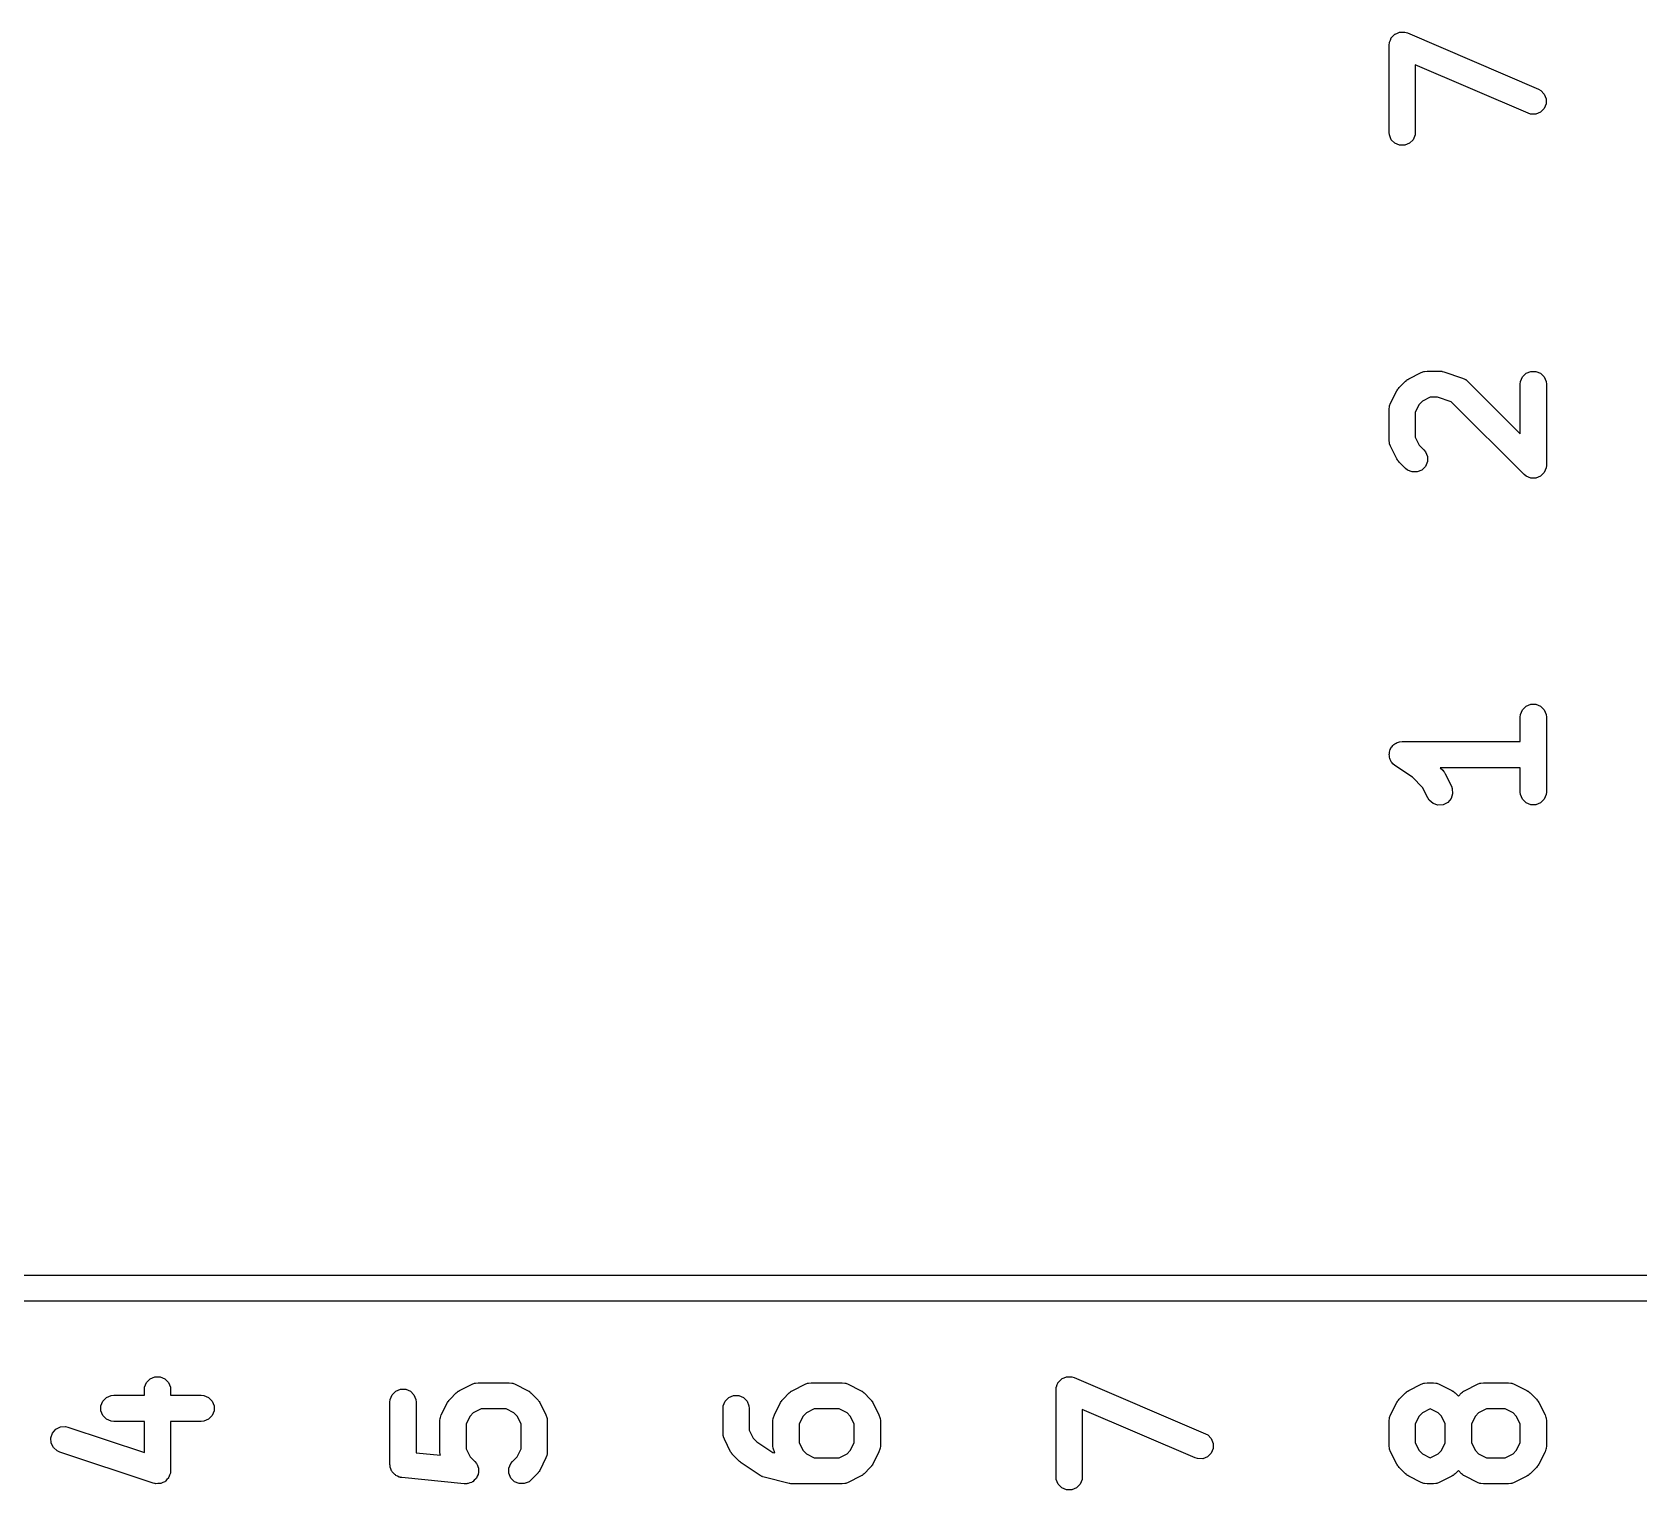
# Model space of a CAD drawing. Header units: inches. Extents: x 3.93 to 7.4, y -5.66 to -1.55.
# Drawn here: x 4.6355 to 5.118, y -5.5823 to -5.1444 of the extents above; entities that cross this region are included whole.
import ezdxf

# ---------------------------------------------------------------- set-up
doc = ezdxf.new("R2010")
doc.units = ezdxf.units.IN
doc.header["$MEASUREMENT"] = 0
doc.layers.add('F.Silkscreen', color=41, linetype='CONTINUOUS', true_color=0xf2eda1)

msp = doc.modelspace()

# ---------------------------------------------------------------- linework, layer by layer
at = {"layer": 'F.Silkscreen', "linetype": 'CONTINUOUS'}
for p, q in [((5.043, -5.14829), (5.04308, -5.14753)), ((5.04308, -5.14753), (5.04309, -5.1475)), ((5.04309, -5.14748), (5.04338, -5.14679)), ((5.04309, -5.1475), (5.04309, -5.14748)), ((5.04338, -5.14679), (5.04366, -5.14611)), ((5.04366, -5.14611), (5.04368, -5.14609)), ((5.04368, -5.14609), (5.04369, -5.14607)), ((5.04369, -5.14607), (5.04422, -5.14555)), ((5.04422, -5.14555), (5.04475, -5.14502)), ((5.04475, -5.14502), (5.04477, -5.14501)), ((5.04477, -5.14501), (5.04479, -5.14499)), ((5.04479, -5.14499), (5.04548, -5.14472)), ((5.04548, -5.14472), (5.04617, -5.14443)), ((5.04617, -5.14443), (5.04619, -5.14443)), ((5.04619, -5.14443), (5.04622, -5.14442)), ((5.04622, -5.14442), (5.04696, -5.14443)), ((5.04696, -5.14443), (5.04771, -5.14443)), ((5.04771, -5.14443), (5.04773, -5.14444)), ((5.04773, -5.14444), (5.04775, -5.14444)), ((5.04775, -5.14444), (5.04849, -5.14468)), ((5.04849, -5.14468), (5.08786, -5.16155)), ((5.043, -5.17454), (5.043, -5.14829)), ((5.08476, -5.16879), (5.05087, -5.15426)), ((5.05087, -5.15426), (5.05087, -5.17454)), ((5.08786, -5.16155), (5.08853, -5.16192)), ((5.08853, -5.16192), (5.08961, -5.16302)), ((5.09016, -5.16598), (5.08955, -5.16739)), ((5.08961, -5.16302), (5.09018, -5.16445)), ((5.09018, -5.16445), (5.09016, -5.16598)), ((5.08549, -5.16902), (5.08476, -5.16879)), ((5.08703, -5.16904), (5.08549, -5.16902)), ((5.08845, -5.16847), (5.08703, -5.16904)), ((5.08955, -5.16739), (5.08845, -5.16847)), ((5.04308, -5.17531), (5.043, -5.17454)), ((5.04366, -5.17673), (5.04308, -5.17531)), ((5.04475, -5.17781), (5.04366, -5.17673)), ((5.05021, -5.17673), (5.04912, -5.17781)), ((5.0508, -5.17531), (5.05021, -5.17673)), ((5.05087, -5.17454), (5.0508, -5.17531)), ((5.04617, -5.1784), (5.04475, -5.17781)), ((5.04771, -5.1784), (5.04617, -5.1784)), ((5.04912, -5.17781), (5.04771, -5.1784)), ((5.0479, -5.24926), (5.04821, -5.24901)), ((5.04821, -5.24901), (5.04827, -5.24893)), ((5.04827, -5.24893), (5.04839, -5.24886)), ((5.04839, -5.24886), (5.0485, -5.24877)), ((5.0485, -5.24877), (5.0486, -5.24873)), ((5.0486, -5.24873), (5.04893, -5.24852)), ((5.04893, -5.24852), (5.05268, -5.24665)), ((5.05268, -5.24665), (5.0534, -5.24637)), ((5.0534, -5.24637), (5.05354, -5.24636)), ((5.05354, -5.24636), (5.05367, -5.24631)), ((5.05367, -5.24631), (5.05444, -5.24623)), ((5.05444, -5.24623), (5.05819, -5.24623)), ((5.05819, -5.24623), (5.05858, -5.24627)), ((5.05858, -5.24627), (5.05868, -5.24626)), ((5.05868, -5.24626), (5.05882, -5.24629)), ((5.05882, -5.24629), (5.05895, -5.24631)), ((5.05895, -5.24631), (5.05905, -5.24635)), ((5.05905, -5.24635), (5.05943, -5.24643)), ((5.05943, -5.24643), (5.06506, -5.24831)), ((5.06506, -5.24831), (5.06576, -5.24862)), ((5.06576, -5.24862), (5.06587, -5.24872)), ((5.06587, -5.24872), (5.066, -5.24877)), ((5.066, -5.24877), (5.06659, -5.24926)), ((5.08245, -5.2494), (5.08303, -5.24798)), ((5.08303, -5.24798), (5.08412, -5.2469)), ((5.08412, -5.2469), (5.08554, -5.24631)), ((5.08554, -5.24631), (5.08708, -5.24631)), ((5.08708, -5.24631), (5.0885, -5.2469)), ((5.0885, -5.2469), (5.08958, -5.24798)), ((5.08958, -5.24798), (5.09017, -5.2494)), ((5.04342, -5.25591), (5.04529, -5.25216)), ((5.04529, -5.25216), (5.0455, -5.25183)), ((5.0455, -5.25183), (5.04554, -5.25173)), ((5.04554, -5.25173), (5.04563, -5.25162)), ((5.04563, -5.25162), (5.0457, -5.2515)), ((5.0457, -5.2515), (5.04578, -5.25144)), ((5.04578, -5.25144), (5.04603, -5.25113)), ((5.04603, -5.25113), (5.0479, -5.24926)), ((5.06659, -5.24926), (5.08237, -5.26504)), ((5.08237, -5.25017), (5.08245, -5.2494)), ((5.08237, -5.26504), (5.08237, -5.25017)), ((5.09017, -5.2494), (5.09024, -5.25017)), ((5.09024, -5.25017), (5.09024, -5.27454)), ((5.043, -5.25767), (5.04308, -5.2569)), ((5.043, -5.26704), (5.043, -5.25767)), ((5.04308, -5.2569), (5.04313, -5.25677)), ((5.04313, -5.25677), (5.04314, -5.25663)), ((5.04314, -5.25663), (5.04342, -5.25591)), ((5.05205, -5.25625), (5.05087, -5.2586)), ((5.05087, -5.2586), (5.05087, -5.26611)), ((5.05302, -5.25528), (5.05205, -5.25625)), ((5.05537, -5.25411), (5.05302, -5.25528)), ((5.05755, -5.25411), (5.05537, -5.25411)), ((5.06168, -5.25548), (5.05755, -5.25411)), ((5.08352, -5.27732), (5.06168, -5.25548)), ((5.04308, -5.26781), (5.043, -5.26704)), ((5.04313, -5.26794), (5.04308, -5.26781)), ((5.04314, -5.26808), (5.04313, -5.26794)), ((5.04342, -5.2688), (5.04314, -5.26808)), ((5.05087, -5.26611), (5.05205, -5.26846)), ((5.04529, -5.27255), (5.04342, -5.2688)), ((5.0455, -5.27288), (5.04529, -5.27255)), ((5.04554, -5.27298), (5.0455, -5.27288)), ((5.04563, -5.27309), (5.04554, -5.27298)), ((5.0457, -5.2732), (5.04563, -5.27309)), ((5.04578, -5.27327), (5.0457, -5.2732)), ((5.05205, -5.26846), (5.05347, -5.26988)), ((5.05347, -5.26988), (5.05396, -5.27048)), ((5.05396, -5.27048), (5.05455, -5.2719)), ((5.05455, -5.2719), (5.05455, -5.27343)), ((5.04603, -5.27358), (5.04578, -5.27327)), ((5.0479, -5.27545), (5.04603, -5.27358)), ((5.0485, -5.27594), (5.0479, -5.27545)), ((5.04992, -5.27653), (5.0485, -5.27594)), ((5.05146, -5.27653), (5.04992, -5.27653)), ((5.05287, -5.27594), (5.05146, -5.27653)), ((5.05396, -5.27485), (5.05287, -5.27594)), ((5.05455, -5.27343), (5.05396, -5.27485)), ((5.08412, -5.27781), (5.08352, -5.27732)), ((5.08554, -5.2784), (5.08412, -5.27781)), ((5.0885, -5.27781), (5.08708, -5.2784)), ((5.08958, -5.27673), (5.0885, -5.27781)), ((5.09017, -5.27531), (5.08958, -5.27673)), ((5.09024, -5.27454), (5.09017, -5.27531)), ((5.08708, -5.2784), (5.08554, -5.2784)), ((5.08237, -5.35017), (5.08245, -5.3494)), ((5.08237, -5.35748), (5.08237, -5.35017)), ((5.08245, -5.3494), (5.08303, -5.34798)), ((5.08303, -5.34798), (5.08412, -5.3469)), ((5.08412, -5.3469), (5.08554, -5.34631)), ((5.08554, -5.34631), (5.08708, -5.34631)), ((5.08708, -5.34631), (5.0885, -5.3469)), ((5.0885, -5.3469), (5.08958, -5.34798)), ((5.08958, -5.34798), (5.09017, -5.3494)), ((5.09017, -5.3494), (5.09024, -5.35017)), ((5.09024, -5.35017), (5.09024, -5.37267)), ((5.04322, -5.36029), (5.0433, -5.35991)), ((5.0433, -5.35991), (5.04352, -5.35959)), ((5.04352, -5.35959), (5.04366, -5.35923)), ((5.04366, -5.35923), (5.04394, -5.35896)), ((5.04394, -5.35896), (5.04415, -5.35864)), ((5.04415, -5.35864), (5.04447, -5.35842)), ((5.04447, -5.35842), (5.04475, -5.35814)), ((5.04475, -5.35814), (5.04511, -5.358)), ((5.04511, -5.358), (5.04543, -5.35778)), ((5.04543, -5.35778), (5.04581, -5.35771)), ((5.04581, -5.35771), (5.04617, -5.35756)), ((5.04617, -5.35756), (5.04693, -5.35748)), ((5.04693, -5.35748), (5.04693, -5.35748)), ((5.04693, -5.35748), (5.04693, -5.35748)), ((5.04693, -5.35748), (5.04694, -5.35748)), ((5.04694, -5.35748), (5.08237, -5.35748)), ((5.043, -5.36142), (5.04308, -5.36104)), ((5.04308, -5.3618), (5.043, -5.36142)), ((5.04308, -5.36065), (5.04322, -5.36029)), ((5.04308, -5.36104), (5.04308, -5.36065)), ((5.04308, -5.36219), (5.04308, -5.3618)), ((5.04323, -5.36255), (5.04308, -5.36219)), ((5.0433, -5.36293), (5.04323, -5.36255)), ((5.04352, -5.36325), (5.0433, -5.36293)), ((5.04366, -5.3636), (5.04352, -5.36325)), ((5.04394, -5.36388), (5.04366, -5.3636)), ((5.04416, -5.3642), (5.04394, -5.36388)), ((5.04475, -5.36469), (5.04416, -5.3642)), ((5.05005, -5.36823), (5.04475, -5.36469)), ((5.04475, -5.36469), (5.04475, -5.36469)), ((5.04475, -5.36469), (5.04475, -5.36469)), ((5.04475, -5.36469), (5.04475, -5.36469)), ((5.05308, -5.37125), (5.05005, -5.36823)), ((5.08237, -5.36535), (5.05832, -5.36535)), ((5.05832, -5.36535), (5.0591, -5.36613)), ((5.0591, -5.36613), (5.05934, -5.36643)), ((5.05934, -5.36643), (5.05942, -5.3665)), ((5.05942, -5.3665), (5.0595, -5.36662)), ((5.0595, -5.36662), (5.05959, -5.36673)), ((5.05959, -5.36673), (5.05962, -5.36682)), ((5.05962, -5.36682), (5.05983, -5.36716)), ((5.05983, -5.36716), (5.06171, -5.37091)), ((5.08237, -5.37267), (5.08237, -5.36535)), ((5.05466, -5.37443), (5.05308, -5.37125)), ((5.05508, -5.37508), (5.05466, -5.37443)), ((5.06209, -5.37316), (5.06161, -5.37462)), ((5.06171, -5.37091), (5.06198, -5.37163)), ((5.06198, -5.37163), (5.06209, -5.37316)), ((5.08245, -5.37343), (5.08237, -5.37267)), ((5.08303, -5.37485), (5.08245, -5.37343)), ((5.09017, -5.37343), (5.08958, -5.37485)), ((5.09024, -5.37267), (5.09017, -5.37343)), ((5.05624, -5.37609), (5.05508, -5.37508)), ((5.05769, -5.37657), (5.05624, -5.37609)), ((5.05923, -5.37646), (5.05769, -5.37657)), ((5.0606, -5.37578), (5.05923, -5.37646)), ((5.06161, -5.37462), (5.0606, -5.37578)), ((5.08412, -5.37594), (5.08303, -5.37485)), ((5.08554, -5.37653), (5.08412, -5.37594)), ((5.08708, -5.37653), (5.08554, -5.37653)), ((5.0885, -5.37594), (5.08708, -5.37653)), ((5.08958, -5.37485), (5.0885, -5.37594)), ((3.94213, -5.51772), (5.21457, -5.51772)), ((5.2185, -5.52559), (3.93819, -5.52559)), ((4.66925, -5.55214), (4.66932, -5.55138)), ((4.66925, -5.55383), (4.66925, -5.55214)), ((4.66932, -5.55138), (4.66991, -5.54996)), ((4.66991, -5.54996), (4.671, -5.54887)), ((4.671, -5.54887), (4.67242, -5.54828)), ((4.67242, -5.54828), (4.67395, -5.54828)), ((4.67395, -5.54828), (4.67537, -5.54887)), ((4.67537, -5.54887), (4.67646, -5.54996)), ((4.67646, -5.54996), (4.67705, -5.55138)), ((4.67705, -5.55138), (4.67712, -5.55214)), ((4.67712, -5.55214), (4.67712, -5.55383)), ((4.74366, -5.55371), (4.74475, -5.55262)), ((4.74475, -5.55262), (4.74617, -5.55203)), ((4.74617, -5.55203), (4.74771, -5.55203)), ((4.74771, -5.55203), (4.74913, -5.55262)), ((4.74913, -5.55262), (4.75021, -5.55371)), ((4.7629, -5.55311), (4.7632, -5.55286)), ((4.7632, -5.55286), (4.76327, -5.55278)), ((4.76327, -5.55278), (4.76339, -5.55271)), ((4.76339, -5.55271), (4.7635, -5.55262)), ((4.7635, -5.55262), (4.76359, -5.55258)), ((4.76359, -5.55258), (4.76392, -5.55237)), ((4.76392, -5.55237), (4.76767, -5.5505)), ((4.76767, -5.5505), (4.7684, -5.55022)), ((4.7684, -5.55022), (4.76854, -5.55021)), ((4.76854, -5.55021), (4.76867, -5.55016)), ((4.76867, -5.55016), (4.76943, -5.55008)), ((4.76943, -5.55008), (4.77881, -5.55008)), ((4.77881, -5.55008), (4.77958, -5.55016)), ((4.77958, -5.55016), (4.77971, -5.55021)), ((4.77971, -5.55021), (4.77985, -5.55022)), ((4.77985, -5.55022), (4.78057, -5.5505)), ((4.78057, -5.5505), (4.78432, -5.55237)), ((4.78432, -5.55237), (4.78465, -5.55258)), ((4.78465, -5.55258), (4.78475, -5.55262)), ((4.78475, -5.55262), (4.78485, -5.55271)), ((4.78485, -5.55271), (4.78497, -5.55278)), ((4.78497, -5.55278), (4.78504, -5.55286)), ((4.78504, -5.55286), (4.78534, -5.55311)), ((4.8629, -5.55311), (4.8632, -5.55286)), ((4.8632, -5.55286), (4.86327, -5.55278)), ((4.86327, -5.55278), (4.86339, -5.55271)), ((4.86339, -5.55271), (4.8635, -5.55262)), ((4.8635, -5.55262), (4.86359, -5.55258)), ((4.86359, -5.55258), (4.86392, -5.55237)), ((4.86392, -5.55237), (4.86767, -5.5505)), ((4.86767, -5.5505), (4.8684, -5.55022)), ((4.8684, -5.55022), (4.86854, -5.55021)), ((4.86854, -5.55021), (4.86867, -5.55016)), ((4.86867, -5.55016), (4.86943, -5.55008)), ((4.86943, -5.55008), (4.87881, -5.55008)), ((4.87881, -5.55008), (4.87958, -5.55016)), ((4.87958, -5.55016), (4.87971, -5.55021)), ((4.87971, -5.55021), (4.87985, -5.55022)), ((4.87985, -5.55022), (4.88057, -5.5505)), ((4.88057, -5.5505), (4.88432, -5.55237)), ((4.88432, -5.55237), (4.88465, -5.55258)), ((4.88465, -5.55258), (4.88475, -5.55262)), ((4.88475, -5.55262), (4.88485, -5.55271)), ((4.88485, -5.55271), (4.88497, -5.55278)), ((4.88497, -5.55278), (4.88504, -5.55286)), ((4.88504, -5.55286), (4.88534, -5.55311)), ((4.943, -5.55214), (4.94308, -5.55138)), ((4.943, -5.57839), (4.943, -5.55214)), ((4.94308, -5.55138), (4.94309, -5.55135)), ((4.94309, -5.55133), (4.94338, -5.55064)), ((4.94309, -5.55135), (4.94309, -5.55133)), ((4.94338, -5.55064), (4.94366, -5.54996)), ((4.94366, -5.54996), (4.94368, -5.54994)), ((4.94368, -5.54994), (4.94369, -5.54992)), ((4.94369, -5.54992), (4.94422, -5.5494)), ((4.94422, -5.5494), (4.94475, -5.54887)), ((4.94475, -5.54887), (4.94477, -5.54886)), ((4.94477, -5.54886), (4.94479, -5.54884)), ((4.94479, -5.54884), (4.94548, -5.54857)), ((4.94548, -5.54857), (4.94617, -5.54828)), ((4.94617, -5.54828), (4.94619, -5.54828)), ((4.94619, -5.54828), (4.94622, -5.54827)), ((4.94622, -5.54827), (4.94696, -5.54828)), ((4.94696, -5.54828), (4.94771, -5.54828)), ((4.94771, -5.54828), (4.94773, -5.54829)), ((4.94773, -5.54829), (4.94775, -5.54829)), ((4.94775, -5.54829), (4.94849, -5.54852)), ((4.94849, -5.54852), (4.98786, -5.5654)), ((5.0479, -5.55311), (5.04821, -5.55286)), ((5.04821, -5.55286), (5.04827, -5.55278)), ((5.04827, -5.55278), (5.04839, -5.55271)), ((5.04839, -5.55271), (5.0485, -5.55262)), ((5.0485, -5.55262), (5.0486, -5.55258)), ((5.0486, -5.55258), (5.04893, -5.55237)), ((5.04893, -5.55237), (5.05268, -5.5505)), ((5.05268, -5.5505), (5.0534, -5.55022)), ((5.0534, -5.55022), (5.05354, -5.55021)), ((5.05354, -5.55021), (5.05367, -5.55016)), ((5.05367, -5.55016), (5.05444, -5.55008)), ((5.05444, -5.55008), (5.05631, -5.55008)), ((5.05631, -5.55008), (5.05708, -5.55016)), ((5.05708, -5.55016), (5.05721, -5.55021)), ((5.05721, -5.55021), (5.05735, -5.55022)), ((5.05735, -5.55022), (5.05807, -5.5505)), ((5.05807, -5.5505), (5.06182, -5.55237)), ((5.06182, -5.55237), (5.06215, -5.55258)), ((5.06215, -5.55258), (5.06225, -5.55262)), ((5.06225, -5.55262), (5.06236, -5.55271)), ((5.06236, -5.55271), (5.06247, -5.55278)), ((5.06247, -5.55278), (5.06254, -5.55286)), ((5.06254, -5.55286), (5.06285, -5.55311)), ((5.06478, -5.55311), (5.06508, -5.55286)), ((5.06508, -5.55286), (5.06515, -5.55278)), ((5.06515, -5.55278), (5.06526, -5.55271)), ((5.06526, -5.55271), (5.06537, -5.55262)), ((5.06537, -5.55262), (5.06547, -5.55258)), ((5.06547, -5.55258), (5.0658, -5.55237)), ((5.0658, -5.55237), (5.06955, -5.5505)), ((5.06955, -5.5505), (5.07027, -5.55022)), ((5.07027, -5.55022), (5.07041, -5.55021)), ((5.07041, -5.55021), (5.07054, -5.55016)), ((5.07054, -5.55016), (5.07131, -5.55008)), ((5.07131, -5.55008), (5.07881, -5.55008)), ((5.07881, -5.55008), (5.07958, -5.55016)), ((5.07958, -5.55016), (5.07971, -5.55021)), ((5.07971, -5.55021), (5.07985, -5.55022)), ((5.07985, -5.55022), (5.08057, -5.5505)), ((5.08057, -5.5505), (5.08432, -5.55237)), ((5.08432, -5.55237), (5.08465, -5.55258)), ((5.08465, -5.55258), (5.08475, -5.55262)), ((5.08475, -5.55262), (5.08485, -5.55271)), ((5.08485, -5.55271), (5.08497, -5.55278)), ((5.08497, -5.55278), (5.08504, -5.55286)), ((5.08504, -5.55286), (5.08534, -5.55311)), ((4.6562, -5.557), (4.65679, -5.55558)), ((4.6562, -5.55854), (4.6562, -5.557)), ((4.65679, -5.55558), (4.65787, -5.55449)), ((4.65787, -5.55449), (4.65929, -5.55391)), ((4.65929, -5.55391), (4.66006, -5.55383)), ((4.66006, -5.55383), (4.66925, -5.55383)), ((4.67712, -5.55383), (4.68631, -5.55383)), ((4.68631, -5.55383), (4.68708, -5.55391)), ((4.68708, -5.55391), (4.6885, -5.55449)), ((4.6885, -5.55449), (4.68958, -5.55558)), ((4.68958, -5.55558), (4.69017, -5.557)), ((4.69017, -5.557), (4.69017, -5.55854)), ((4.743, -5.55589), (4.74308, -5.55512)), ((4.743, -5.57464), (4.743, -5.55589)), ((4.74308, -5.55512), (4.74366, -5.55371)), ((4.75021, -5.55371), (4.7508, -5.55512)), ((4.7508, -5.55512), (4.75087, -5.55589)), ((4.75087, -5.55589), (4.75087, -5.57108)), ((4.75841, -5.55976), (4.76029, -5.55601)), ((4.76029, -5.55601), (4.7605, -5.55568)), ((4.7605, -5.55568), (4.76054, -5.55558)), ((4.76054, -5.55558), (4.76063, -5.55547)), ((4.76063, -5.55547), (4.7607, -5.55535)), ((4.7607, -5.55535), (4.76078, -5.55529)), ((4.76078, -5.55529), (4.76103, -5.55498)), ((4.76103, -5.55498), (4.7629, -5.55311)), ((4.78534, -5.55311), (4.78722, -5.55498)), ((4.78722, -5.55498), (4.78746, -5.55529)), ((4.78746, -5.55529), (4.78754, -5.55535)), ((4.78754, -5.55535), (4.78762, -5.55547)), ((4.78762, -5.55547), (4.78771, -5.55558)), ((4.78771, -5.55558), (4.78775, -5.55568)), ((4.78775, -5.55568), (4.78795, -5.55601)), ((4.78795, -5.55601), (4.78983, -5.55976)), ((4.843, -5.55777), (4.84308, -5.557)), ((4.843, -5.56527), (4.843, -5.55777)), ((4.84308, -5.557), (4.84366, -5.55558)), ((4.84366, -5.55558), (4.84475, -5.55449)), ((4.84475, -5.55449), (4.84617, -5.55391)), ((4.84617, -5.55391), (4.84771, -5.55391)), ((4.84771, -5.55391), (4.84913, -5.55449)), ((4.84913, -5.55449), (4.85021, -5.55558)), ((4.85021, -5.55558), (4.8508, -5.557)), ((4.8508, -5.557), (4.85087, -5.55777)), ((4.85087, -5.55777), (4.85087, -5.56434)), ((4.85841, -5.55976), (4.86029, -5.55601)), ((4.86029, -5.55601), (4.8605, -5.55568)), ((4.8605, -5.55568), (4.86054, -5.55558)), ((4.86054, -5.55558), (4.86063, -5.55547)), ((4.86063, -5.55547), (4.8607, -5.55535)), ((4.8607, -5.55535), (4.86078, -5.55529)), ((4.86078, -5.55529), (4.86103, -5.55498)), ((4.86103, -5.55498), (4.8629, -5.55311)), ((4.88534, -5.55311), (4.88722, -5.55498)), ((4.88722, -5.55498), (4.88746, -5.55529)), ((4.88746, -5.55529), (4.88754, -5.55535)), ((4.88754, -5.55535), (4.88762, -5.55547)), ((4.88762, -5.55547), (4.88771, -5.55558)), ((4.88771, -5.55558), (4.88775, -5.55568)), ((4.88775, -5.55568), (4.88795, -5.55601)), ((4.88795, -5.55601), (4.88983, -5.55976)), ((5.04342, -5.55976), (5.04529, -5.55601)), ((5.04529, -5.55601), (5.0455, -5.55568)), ((5.0455, -5.55568), (5.04554, -5.55558)), ((5.04554, -5.55558), (5.04563, -5.55547)), ((5.04563, -5.55547), (5.0457, -5.55535)), ((5.0457, -5.55535), (5.04578, -5.55529)), ((5.04578, -5.55529), (5.04603, -5.55498)), ((5.04603, -5.55498), (5.0479, -5.55311)), ((5.06285, -5.55311), (5.06381, -5.55407)), ((5.06381, -5.55407), (5.06478, -5.55311)), ((5.08534, -5.55311), (5.08722, -5.55498)), ((5.08722, -5.55498), (5.08746, -5.55529)), ((5.08746, -5.55529), (5.08754, -5.55535)), ((5.08754, -5.55535), (5.08762, -5.55547)), ((5.08762, -5.55547), (5.08771, -5.55558)), ((5.08771, -5.55558), (5.08775, -5.55568)), ((5.08775, -5.55568), (5.08795, -5.55601)), ((5.08795, -5.55601), (5.08983, -5.55976)), ((4.65679, -5.55995), (4.6562, -5.55854)), ((4.65787, -5.56104), (4.65679, -5.55995)), ((4.65929, -5.56163), (4.65787, -5.56104)), ((4.66006, -5.5617), (4.65929, -5.56163)), ((4.66925, -5.5617), (4.66006, -5.5617)), ((4.66925, -5.57105), (4.66925, -5.5617)), ((4.68631, -5.5617), (4.67712, -5.5617)), ((4.67712, -5.5617), (4.67712, -5.57652)), ((4.68708, -5.56163), (4.68631, -5.5617)), ((4.6885, -5.56104), (4.68708, -5.56163)), ((4.68958, -5.55995), (4.6885, -5.56104)), ((4.69017, -5.55854), (4.68958, -5.55995)), ((4.758, -5.56152), (4.75807, -5.56075)), ((4.758, -5.57089), (4.758, -5.56152)), ((4.75807, -5.56075), (4.75813, -5.56062)), ((4.75813, -5.56062), (4.75814, -5.56048)), ((4.75814, -5.56048), (4.75841, -5.55976)), ((4.76705, -5.5601), (4.76587, -5.56245)), ((4.76587, -5.56245), (4.76587, -5.56996)), ((4.76802, -5.55913), (4.76705, -5.5601)), ((4.77036, -5.55795), (4.76802, -5.55913)), ((4.77788, -5.55795), (4.77036, -5.55795)), ((4.78023, -5.55913), (4.77788, -5.55795)), ((4.7812, -5.5601), (4.78023, -5.55913)), ((4.78237, -5.56245), (4.7812, -5.5601)), ((4.78237, -5.56996), (4.78237, -5.56245)), ((4.78983, -5.55976), (4.79011, -5.56048)), ((4.79011, -5.56048), (4.79012, -5.56062)), ((4.79012, -5.56062), (4.79017, -5.56075)), ((4.79017, -5.56075), (4.79024, -5.56152)), ((4.79024, -5.56152), (4.79024, -5.57089)), ((4.858, -5.56152), (4.85807, -5.56075)), ((4.858, -5.56902), (4.858, -5.56152)), ((4.85807, -5.56075), (4.85813, -5.56062)), ((4.85813, -5.56062), (4.85814, -5.56048)), ((4.85814, -5.56048), (4.85841, -5.55976)), ((4.86705, -5.5601), (4.86587, -5.56245)), ((4.86587, -5.56245), (4.86587, -5.56809)), ((4.86802, -5.55913), (4.86705, -5.5601)), ((4.87036, -5.55795), (4.86802, -5.55913)), ((4.87788, -5.55795), (4.87036, -5.55795)), ((4.88023, -5.55913), (4.87788, -5.55795)), ((4.8812, -5.5601), (4.88023, -5.55913)), ((4.88237, -5.56245), (4.8812, -5.5601)), ((4.88237, -5.56809), (4.88237, -5.56245)), ((4.88983, -5.55976), (4.89011, -5.56048)), ((4.89011, -5.56048), (4.89012, -5.56062)), ((4.89012, -5.56062), (4.89017, -5.56075)), ((4.89017, -5.56075), (4.89024, -5.56152)), ((4.89024, -5.56152), (4.89024, -5.56902)), ((4.98476, -5.57263), (4.95087, -5.55811)), ((4.95087, -5.55811), (4.95087, -5.57839)), ((5.043, -5.56152), (5.04308, -5.56075)), ((5.043, -5.56902), (5.043, -5.56152)), ((5.04308, -5.56075), (5.04313, -5.56062)), ((5.04313, -5.56062), (5.04314, -5.56048)), ((5.04314, -5.56048), (5.04342, -5.55976)), ((5.05205, -5.5601), (5.05087, -5.56245)), ((5.05087, -5.56245), (5.05087, -5.56809)), ((5.05302, -5.55913), (5.05205, -5.5601)), ((5.05537, -5.55795), (5.05302, -5.55913)), ((5.05538, -5.55795), (5.05537, -5.55795)), ((5.05773, -5.55913), (5.05538, -5.55795)), ((5.0587, -5.5601), (5.05773, -5.55913)), ((5.05987, -5.56245), (5.0587, -5.5601)), ((5.05987, -5.56809), (5.05987, -5.56245)), ((5.06892, -5.5601), (5.06775, -5.56245)), ((5.06775, -5.56245), (5.06775, -5.56809)), ((5.06989, -5.55913), (5.06892, -5.5601)), ((5.07224, -5.55795), (5.06989, -5.55913)), ((5.07788, -5.55795), (5.07224, -5.55795)), ((5.08023, -5.55913), (5.07788, -5.55795)), ((5.0812, -5.5601), (5.08023, -5.55913)), ((5.08237, -5.56245), (5.0812, -5.5601)), ((5.08237, -5.56809), (5.08237, -5.56245)), ((5.08983, -5.55976), (5.09011, -5.56048)), ((5.09011, -5.56048), (5.09012, -5.56062)), ((5.09012, -5.56062), (5.09017, -5.56075)), ((5.09017, -5.56075), (5.09024, -5.56152)), ((5.09024, -5.56152), (5.09024, -5.56902)), ((4.64116, -5.56665), (4.64164, -5.56519)), ((4.64127, -5.56818), (4.64116, -5.56665)), ((4.64164, -5.56519), (4.64265, -5.56403)), ((4.64265, -5.56403), (4.64402, -5.56334)), ((4.64402, -5.56334), (4.64556, -5.56324)), ((4.64556, -5.56324), (4.64631, -5.56341)), ((4.64631, -5.56341), (4.66925, -5.57105)), ((4.84308, -5.56603), (4.843, -5.56527)), ((4.84313, -5.56617), (4.84308, -5.56603)), ((4.84314, -5.56631), (4.84313, -5.56617)), ((4.84342, -5.56703), (4.84314, -5.56631)), ((4.84529, -5.57078), (4.84342, -5.56703)), ((4.85087, -5.56434), (4.85205, -5.56668)), ((4.85205, -5.56668), (4.8532, -5.56783)), ((4.98786, -5.5654), (4.98853, -5.56577)), ((4.98853, -5.56577), (4.98961, -5.56687)), ((4.98961, -5.56687), (4.99018, -5.5683)), ((4.64195, -5.56956), (4.64127, -5.56818)), ((4.64311, -5.57056), (4.64195, -5.56956)), ((4.64382, -5.57088), (4.64311, -5.57056)), ((4.67194, -5.58025), (4.64382, -5.57088)), ((4.75087, -5.57108), (4.75813, -5.5718)), ((4.75807, -5.57166), (4.758, -5.57089)), ((4.75813, -5.57179), (4.75807, -5.57166)), ((4.75813, -5.5718), (4.75813, -5.57179)), ((4.76587, -5.56996), (4.76705, -5.57231)), ((4.76705, -5.57231), (4.76847, -5.57373)), ((4.77977, -5.57373), (4.7812, -5.57231)), ((4.7812, -5.57231), (4.78237, -5.56996)), ((4.79011, -5.57193), (4.78983, -5.57265)), ((4.79012, -5.57179), (4.79011, -5.57193)), ((4.79017, -5.57166), (4.79012, -5.57179)), ((4.79024, -5.57089), (4.79017, -5.57166)), ((4.8455, -5.57111), (4.84529, -5.57078)), ((4.84554, -5.5712), (4.8455, -5.57111)), ((4.84563, -5.57131), (4.84554, -5.5712)), ((4.8457, -5.57143), (4.84563, -5.57131)), ((4.84578, -5.5715), (4.8457, -5.57143)), ((4.84603, -5.5718), (4.84578, -5.5715)), ((4.8479, -5.57367), (4.84603, -5.5718)), ((4.8532, -5.56783), (4.85793, -5.57099)), ((4.85793, -5.57099), (4.8586, -5.57116)), ((4.85807, -5.56978), (4.858, -5.56902)), ((4.85813, -5.56991), (4.85807, -5.56978)), ((4.85814, -5.57006), (4.85813, -5.56991)), ((4.85841, -5.57078), (4.85814, -5.57006)), ((4.8586, -5.57116), (4.85841, -5.57078)), ((4.86587, -5.56809), (4.86705, -5.57043)), ((4.86705, -5.57043), (4.86802, -5.5714)), ((4.86802, -5.5714), (4.87036, -5.57258)), ((4.87788, -5.57258), (4.88023, -5.5714)), ((4.88023, -5.5714), (4.8812, -5.57043)), ((4.8812, -5.57043), (4.88237, -5.56809)), ((4.88983, -5.57078), (4.88795, -5.57453)), ((4.89011, -5.57006), (4.88983, -5.57078)), ((4.89012, -5.56991), (4.89011, -5.57006)), ((4.89017, -5.56978), (4.89012, -5.56991)), ((4.89024, -5.56902), (4.89017, -5.56978)), ((4.98846, -5.57232), (4.98703, -5.57289)), ((4.98955, -5.57124), (4.98846, -5.57232)), ((4.99016, -5.56983), (4.98955, -5.57124)), ((4.99018, -5.5683), (4.99016, -5.56983)), ((5.04308, -5.56978), (5.043, -5.56902)), ((5.04313, -5.56991), (5.04308, -5.56978)), ((5.04314, -5.57006), (5.04313, -5.56991)), ((5.04342, -5.57078), (5.04314, -5.57006)), ((5.04529, -5.57453), (5.04342, -5.57078)), ((5.05087, -5.56809), (5.05205, -5.57043)), ((5.05205, -5.57043), (5.05302, -5.5714)), ((5.05302, -5.5714), (5.05537, -5.57258)), ((5.05538, -5.57258), (5.05773, -5.5714)), ((5.05773, -5.5714), (5.0587, -5.57043)), ((5.0587, -5.57043), (5.05987, -5.56809)), ((5.06775, -5.56809), (5.06892, -5.57043)), ((5.06892, -5.57043), (5.06989, -5.5714)), ((5.06989, -5.5714), (5.07224, -5.57258)), ((5.07788, -5.57258), (5.08023, -5.5714)), ((5.08023, -5.5714), (5.0812, -5.57043)), ((5.0812, -5.57043), (5.08237, -5.56809)), ((5.08983, -5.57078), (5.08795, -5.57453)), ((5.09011, -5.57006), (5.08983, -5.57078)), ((5.09012, -5.56991), (5.09011, -5.57006)), ((5.09017, -5.56978), (5.09012, -5.56991)), ((5.09024, -5.56902), (5.09017, -5.56978)), ((4.67707, -5.57708), (4.67705, -5.57728)), ((4.67709, -5.57701), (4.67707, -5.57708)), ((4.67712, -5.57652), (4.67708, -5.5769)), ((4.67708, -5.5769), (4.67709, -5.57701)), ((4.74303, -5.57492), (4.743, -5.57464)), ((4.74302, -5.57502), (4.74303, -5.57492)), ((4.74305, -5.57511), (4.74302, -5.57502)), ((4.74308, -5.57541), (4.74305, -5.57511)), ((4.7433, -5.57594), (4.74308, -5.57541)), ((4.74346, -5.57649), (4.7433, -5.57594)), ((4.74359, -5.57664), (4.74346, -5.57649)), ((4.74366, -5.57683), (4.74359, -5.57664)), ((4.74407, -5.57723), (4.74366, -5.57683)), ((4.76847, -5.57373), (4.76896, -5.57433)), ((4.76896, -5.57433), (4.76903, -5.57451)), ((4.76903, -5.57451), (4.76916, -5.57466)), ((4.76916, -5.57466), (4.76933, -5.57522)), ((4.76933, -5.57522), (4.76955, -5.57575)), ((4.76955, -5.57575), (4.76955, -5.57595)), ((4.76955, -5.57595), (4.7696, -5.57613)), ((4.7696, -5.57613), (4.76955, -5.57671)), ((4.76955, -5.57671), (4.76955, -5.57728)), ((4.7787, -5.57575), (4.77928, -5.57433)), ((4.7787, -5.57728), (4.7787, -5.57575)), ((4.77928, -5.57433), (4.77977, -5.57373)), ((4.78746, -5.57712), (4.78722, -5.57742)), ((4.78754, -5.57705), (4.78746, -5.57712)), ((4.78762, -5.57694), (4.78754, -5.57705)), ((4.78771, -5.57683), (4.78762, -5.57694)), ((4.78775, -5.57673), (4.78771, -5.57683)), ((4.78795, -5.5764), (4.78775, -5.57673)), ((4.78983, -5.57265), (4.78795, -5.5764)), ((4.84791, -5.57368), (4.8479, -5.57367)), ((4.84821, -5.57392), (4.84791, -5.57368)), ((4.84791, -5.57368), (4.84791, -5.57368)), ((4.8485, -5.57416), (4.84821, -5.57392)), ((4.8485, -5.57417), (4.8485, -5.57416)), ((4.8485, -5.57416), (4.8485, -5.57416)), ((4.85413, -5.57792), (4.8485, -5.57417)), ((4.87036, -5.57258), (4.87788, -5.57258)), ((4.88722, -5.57555), (4.88534, -5.57742)), ((4.88746, -5.57525), (4.88722, -5.57555)), ((4.88754, -5.57518), (4.88746, -5.57525)), ((4.88762, -5.57506), (4.88754, -5.57518)), ((4.88771, -5.57495), (4.88762, -5.57506)), ((4.88775, -5.57486), (4.88771, -5.57495)), ((4.88795, -5.57453), (4.88775, -5.57486)), ((4.98549, -5.57287), (4.98476, -5.57263)), ((4.98703, -5.57289), (4.98549, -5.57287)), ((5.0455, -5.57486), (5.04529, -5.57453)), ((5.04554, -5.57495), (5.0455, -5.57486)), ((5.04563, -5.57506), (5.04554, -5.57495)), ((5.0457, -5.57518), (5.04563, -5.57506)), ((5.04578, -5.57525), (5.0457, -5.57518)), ((5.04603, -5.57555), (5.04578, -5.57525)), ((5.0479, -5.57742), (5.04603, -5.57555)), ((5.05537, -5.57258), (5.05538, -5.57258)), ((5.06381, -5.57646), (5.06285, -5.57742)), ((5.06478, -5.57742), (5.06381, -5.57646)), ((5.07224, -5.57258), (5.07788, -5.57258)), ((5.08722, -5.57555), (5.08534, -5.57742)), ((5.08746, -5.57525), (5.08722, -5.57555)), ((5.08754, -5.57518), (5.08746, -5.57525)), ((5.08762, -5.57506), (5.08754, -5.57518)), ((5.08771, -5.57495), (5.08762, -5.57506)), ((5.08775, -5.57486), (5.08771, -5.57495)), ((5.08795, -5.57453), (5.08775, -5.57486)), ((4.67232, -5.58034), (4.67194, -5.58025)), ((4.67242, -5.58038), (4.67232, -5.58034)), ((4.6725, -5.58038), (4.67242, -5.58038)), ((4.67269, -5.58042), (4.6725, -5.58038)), ((4.67332, -5.58038), (4.67269, -5.58042)), ((4.67395, -5.58038), (4.67332, -5.58038)), ((4.67408, -5.58032), (4.67395, -5.58038)), ((4.67422, -5.58031), (4.67408, -5.58032)), ((4.67479, -5.58003), (4.67422, -5.58031)), ((4.67537, -5.57979), (4.67479, -5.58003)), ((4.67547, -5.57969), (4.67537, -5.57979)), ((4.6756, -5.57963), (4.67547, -5.57969)), ((4.67601, -5.57915), (4.6756, -5.57963)), ((4.67646, -5.5787), (4.67601, -5.57915)), ((4.67651, -5.57857), (4.67646, -5.5787)), ((4.6766, -5.57846), (4.67651, -5.57857)), ((4.6768, -5.57787), (4.6766, -5.57846)), ((4.67705, -5.57728), (4.6768, -5.57787)), ((4.74444, -5.57768), (4.74407, -5.57723)), ((4.74461, -5.57777), (4.74444, -5.57768)), ((4.74475, -5.57791), (4.74461, -5.57777)), ((4.74528, -5.57813), (4.74475, -5.57791)), ((4.74579, -5.57841), (4.74528, -5.57813)), ((4.74608, -5.57846), (4.74579, -5.57841)), ((4.74617, -5.5785), (4.74608, -5.57846)), ((4.74627, -5.5785), (4.74617, -5.5785)), ((4.74655, -5.57856), (4.74627, -5.5785)), ((4.76529, -5.58043), (4.74655, -5.57856)), ((4.76607, -5.58043), (4.76529, -5.58043)), ((4.76626, -5.58038), (4.76607, -5.58043)), ((4.76645, -5.58038), (4.76626, -5.58038)), ((4.76699, -5.58016), (4.76645, -5.58038)), ((4.76754, -5.57999), (4.76699, -5.58016)), ((4.76769, -5.57986), (4.76754, -5.57999)), ((4.76787, -5.57979), (4.76769, -5.57986)), ((4.76828, -5.57938), (4.76787, -5.57979)), ((4.76872, -5.57902), (4.76828, -5.57938)), ((4.76882, -5.57884), (4.76872, -5.57902)), ((4.76896, -5.5787), (4.76882, -5.57884)), ((4.76918, -5.57817), (4.76896, -5.5787)), ((4.76945, -5.57766), (4.76918, -5.57817)), ((4.76947, -5.57747), (4.76945, -5.57766)), ((4.76955, -5.57728), (4.76947, -5.57747)), ((4.77928, -5.5787), (4.7787, -5.57728)), ((4.78037, -5.57979), (4.77928, -5.5787)), ((4.78179, -5.58038), (4.78037, -5.57979)), ((4.78333, -5.58038), (4.78179, -5.58038)), ((4.78475, -5.57979), (4.78333, -5.58038)), ((4.78534, -5.5793), (4.78475, -5.57979)), ((4.78722, -5.57742), (4.78534, -5.5793)), ((4.85455, -5.57814), (4.85413, -5.57792)), ((4.85463, -5.5782), (4.85455, -5.57814)), ((4.85472, -5.57823), (4.85463, -5.5782)), ((4.85481, -5.57828), (4.85472, -5.57823)), ((4.8549, -5.5783), (4.85481, -5.57828)), ((4.85536, -5.57846), (4.8549, -5.5783)), ((4.86286, -5.58033), (4.85536, -5.57846)), ((4.86299, -5.58035), (4.86286, -5.58033)), ((4.86304, -5.58038), (4.86299, -5.58035)), ((4.86333, -5.5804), (4.86304, -5.58038)), ((4.86362, -5.58045), (4.86333, -5.5804)), ((4.86368, -5.58044), (4.86362, -5.58045)), ((4.86381, -5.58045), (4.86368, -5.58044)), ((4.87881, -5.58045), (4.86381, -5.58045)), ((4.87958, -5.58038), (4.87881, -5.58045)), ((4.87971, -5.58032), (4.87958, -5.58038)), ((4.87985, -5.58031), (4.87971, -5.58032)), ((4.88057, -5.58004), (4.87985, -5.58031)), ((4.88432, -5.57816), (4.88057, -5.58004)), ((4.88465, -5.57795), (4.88432, -5.57816)), ((4.88475, -5.57791), (4.88465, -5.57795)), ((4.88485, -5.57783), (4.88475, -5.57791)), ((4.88497, -5.57775), (4.88485, -5.57783)), ((4.88504, -5.57767), (4.88497, -5.57775)), ((4.88534, -5.57742), (4.88504, -5.57767)), ((4.94308, -5.57916), (4.943, -5.57839)), ((4.94366, -5.58058), (4.94308, -5.57916)), ((4.94475, -5.58166), (4.94366, -5.58058)), ((4.94617, -5.58225), (4.94475, -5.58166)), ((4.94913, -5.58166), (4.94771, -5.58225)), ((4.95021, -5.58058), (4.94913, -5.58166)), ((4.9508, -5.57916), (4.95021, -5.58058)), ((4.95087, -5.57839), (4.9508, -5.57916)), ((5.04821, -5.57767), (5.0479, -5.57742)), ((5.04827, -5.57775), (5.04821, -5.57767)), ((5.04839, -5.57783), (5.04827, -5.57775)), ((5.0485, -5.57791), (5.04839, -5.57783)), ((5.0486, -5.57795), (5.0485, -5.57791)), ((5.04893, -5.57816), (5.0486, -5.57795)), ((5.05268, -5.58004), (5.04893, -5.57816)), ((5.0534, -5.58031), (5.05268, -5.58004)), ((5.05354, -5.58032), (5.0534, -5.58031)), ((5.05367, -5.58038), (5.05354, -5.58032)), ((5.05444, -5.58045), (5.05367, -5.58038)), ((5.05631, -5.58045), (5.05444, -5.58045)), ((5.05708, -5.58038), (5.05631, -5.58045)), ((5.05721, -5.58032), (5.05708, -5.58038)), ((5.05735, -5.58031), (5.05721, -5.58032)), ((5.05807, -5.58004), (5.05735, -5.58031)), ((5.06182, -5.57816), (5.05807, -5.58004)), ((5.06215, -5.57795), (5.06182, -5.57816)), ((5.06225, -5.57791), (5.06215, -5.57795)), ((5.06236, -5.57783), (5.06225, -5.57791)), ((5.06247, -5.57775), (5.06236, -5.57783)), ((5.06254, -5.57767), (5.06247, -5.57775)), ((5.06285, -5.57742), (5.06254, -5.57767)), ((5.06508, -5.57767), (5.06478, -5.57742)), ((5.06515, -5.57775), (5.06508, -5.57767)), ((5.06526, -5.57783), (5.06515, -5.57775)), ((5.06537, -5.57791), (5.06526, -5.57783)), ((5.06547, -5.57795), (5.06537, -5.57791)), ((5.0658, -5.57816), (5.06547, -5.57795)), ((5.06955, -5.58004), (5.0658, -5.57816)), ((5.07027, -5.58031), (5.06955, -5.58004)), ((5.07041, -5.58032), (5.07027, -5.58031)), ((5.07054, -5.58038), (5.07041, -5.58032)), ((5.07131, -5.58045), (5.07054, -5.58038)), ((5.07881, -5.58045), (5.07131, -5.58045)), ((5.07958, -5.58038), (5.07881, -5.58045)), ((5.07971, -5.58032), (5.07958, -5.58038)), ((5.07985, -5.58031), (5.07971, -5.58032)), ((5.08057, -5.58004), (5.07985, -5.58031)), ((5.08432, -5.57816), (5.08057, -5.58004)), ((5.08465, -5.57795), (5.08432, -5.57816)), ((5.08475, -5.57791), (5.08465, -5.57795)), ((5.08485, -5.57783), (5.08475, -5.57791)), ((5.08497, -5.57775), (5.08485, -5.57783)), ((5.08504, -5.57767), (5.08497, -5.57775)), ((5.08534, -5.57742), (5.08504, -5.57767)), ((4.94771, -5.58225), (4.94617, -5.58225))]:
    msp.add_line(p, q, dxfattribs=at)

doc.saveas('drawing.dxf')
